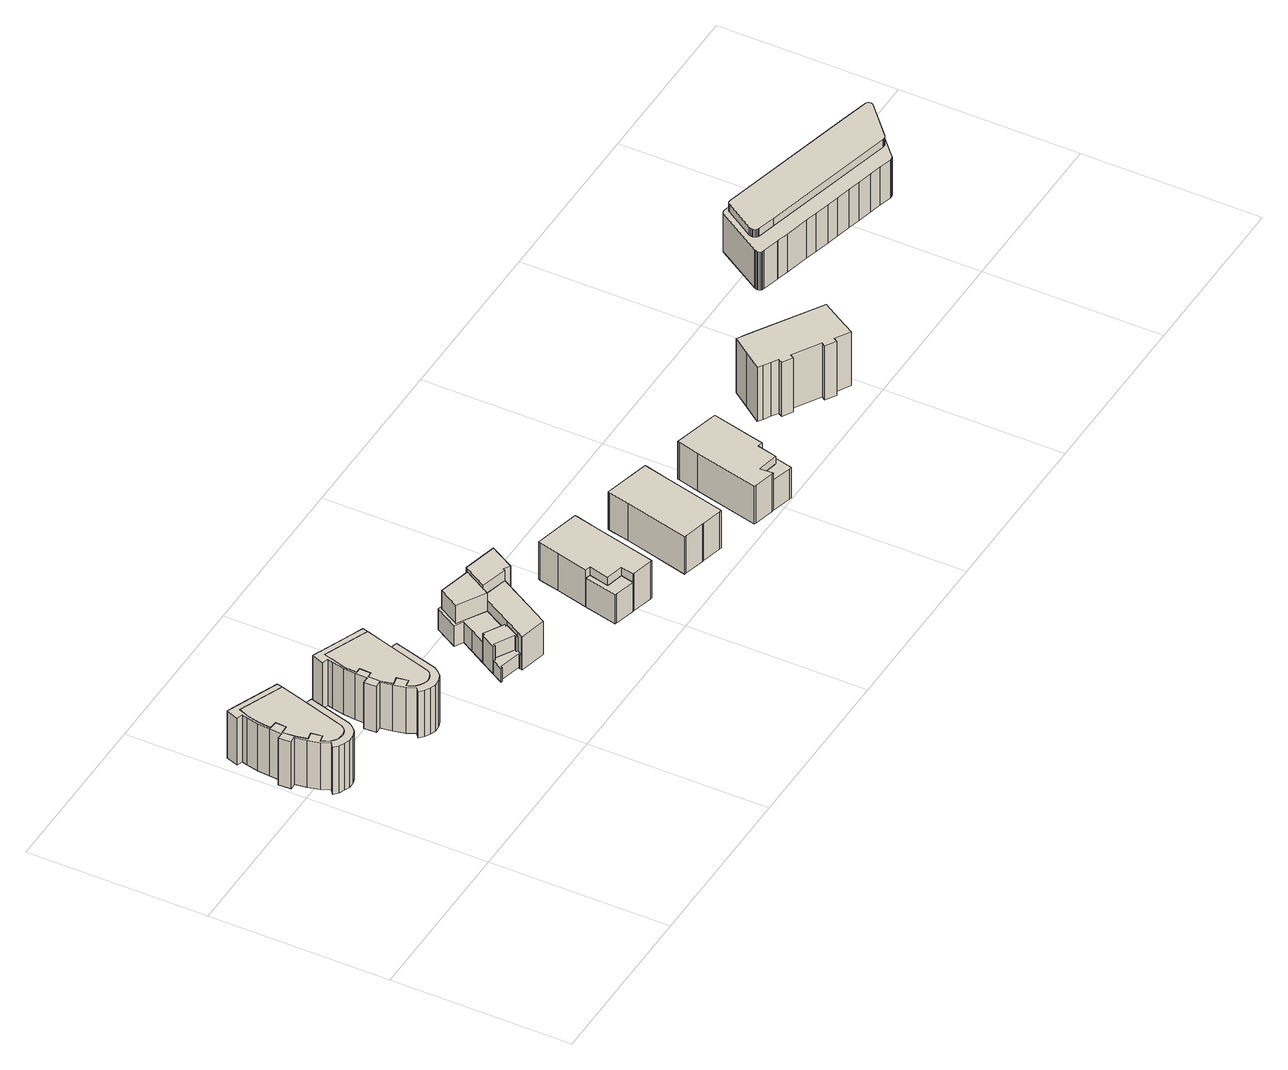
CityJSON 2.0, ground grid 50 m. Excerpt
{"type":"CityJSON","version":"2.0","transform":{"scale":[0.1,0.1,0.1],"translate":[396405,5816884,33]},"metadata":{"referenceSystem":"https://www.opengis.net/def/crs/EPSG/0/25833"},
"CityObjects":{
"building1":{"type":"Building","attributes":{"Gemeindeschluessel":"11000002","function":"31001_1010"},"address":[{"country":"Germany","locality":"Berlin","thoroughfareNumber":"26","thoroughfareName":"Alt-Stralau"}],"children":["building1-1","building1-2"]},
"building1-1":{"type":"BuildingPart","attributes":{"BezugspunktDach":"2200","measuredHeight":14.91,"storeysAboveGround":5},"parents":["building1"],"geometry":[{"type":"MultiSurface","lod":"1","boundaries":[[[0,1,2,3,4,5,6,7,8,9,10,11,12,13,14,15,16,17,18,19,20,21,22]],[[23,24,25,26,27,28,29,30,31,32,33,34,35,36,37,38,39,40,41,42,43,44,45]],[[30,29,15,14]],[[23,45,22,21]],[[24,23,21,20]],[[46,25,24,20,19]],[[26,25,19,18]],[[27,26,18,17]],[[28,27,17,16]],[[29,28,16,15]],[[31,30,14,13]],[[31,13,12,32]],[[33,32,12,11,47]],[[34,33,11,10]],[[35,34,10,9]],[[35,9,8,36]],[[37,36,8,7,48]],[[38,37,7,6]],[[39,38,6,5]],[[40,39,5,4]],[[41,40,4,3]],[[42,41,3,2]],[[43,42,2,1]],[[43,1,0,44]],[[45,44,0,22]]]}]},
"building1-2":{"type":"BuildingPart","attributes":{"BezugspunktDach":"2200","measuredHeight":14.91,"storeysAboveGround":5},"parents":["building1"],"geometry":[{"type":"MultiSurface","lod":"1","boundaries":[[[49,50,51,52,53,54,55,56,57,58,59,60,61,62,63,14,13,12,11,10,9,8,7,6,5,4,3,2,1,0,22,21,20,19,18,17,16,15,64,65,66,67,68,69,70,71,72,73]],[[74,75,76,77,78,79,80,81,82,29,28,27,26,25,24,23,45,44,43,42,41,40,39,38,37,36,35,34,33,32,31,30,83,84,85,86,87,88,89,90,91,92,93,94,95,96,97,98]],[[74,98,73,72]],[[75,74,72,71]],[[76,75,71,70]],[[77,76,70,69]],[[78,77,69,68]],[[79,78,68,67]],[[80,79,67,66]],[[81,80,66,65]],[[82,81,65,64]],[[29,82,64,15]],[[28,29,15,29,28,16]],[[28,16,28,27]],[[27,17,27,26]],[[26,18,26,25]],[[23,24,20,21],[24,23,21,20]],[[45,23,21,23,45,22]],[[43,44,43,1]],[[42,2,42,41]],[[40,41,3,4],[41,40,4,3]],[[39,5,39,38]],[[37,38,6,7],[38,37,7,6]],[[35,9,35,34]],[[33,34,10,34,33,99]],[[32,12,32,31]],[[83,30,14,63]],[[84,83,63,62]],[[85,84,62,61]],[[86,85,61,60]],[[87,86,60,59]],[[88,87,59,58]],[[89,88,58,57]],[[90,89,57,56]],[[91,90,56,55]],[[92,91,55,54]],[[93,92,54,53]],[[94,93,53,52]],[[95,94,52,51]],[[96,95,51,50]],[[97,96,50,49]],[[98,97,49,73]],[[27,28,16,17]],[[26,27,17,18]],[[25,26,18,19]],[[24,25,19,20]],[[44,45,22,0]],[[0,1,43,44]],[[42,43,1,2]],[[41,42,2,3]],[[39,40,4,5]],[[38,39,5,6]],[[36,37,7,8]],[[35,36,8,9]],[[34,35,9,10]],[[99,33,34,10,11]],[[32,33,11,12]],[[31,32,12,13]],[[30,31,13,14]]]}]},
"building2":{"type":"Building","attributes":{"Gemeindeschluessel":"11000002","function":"31001_1010"},"address":[{"country":"Germany","locality":"Berlin","thoroughfareNumber":"27","thoroughfareName":"Alt-Stralau"}],"children":["building2-1","building2-2"]},
"building2-1":{"type":"BuildingPart","attributes":{"BezugspunktDach":"2200","measuredHeight":14.62,"storeysAboveGround":5},"parents":["building2"],"geometry":[{"type":"MultiSurface","lod":"1","boundaries":[[[100,101,102,103,104,105,106,107,108,109,110,111,112,113,114,115,116,117,118,119,120,121,122]],[[123,124,125,126,127,128,129,130,131,132,133,134,135,136,137,138,139,140,141,142,143,144,145]],[[131,130,114,113]],[[123,145,122,121]],[[124,123,121,120]],[[125,124,120,119]],[[126,125,119,118]],[[127,126,118,117]],[[127,117,116,128]],[[129,128,116,115,146]],[[130,129,115,114]],[[131,113,112,132]],[[132,112,111,133]],[[134,133,111,110]],[[135,134,110,109]],[[136,135,109,108]],[[137,136,108,107]],[[138,137,107,106]],[[139,138,106,105]],[[139,105,104,140]],[[141,140,104,103]],[[141,103,102,142]],[[143,142,102,101]],[[144,143,101,100]],[[144,100,122,145]]]}]},
"building2-2":{"type":"BuildingPart","attributes":{"BezugspunktDach":"2200","measuredHeight":14.65,"storeysAboveGround":5},"parents":["building2"],"geometry":[{"type":"MultiSurface","lod":"1","boundaries":[[[147,148,149,150,151,152,153,154,155,156,157,158,159,160,113,112,111,110,109,108,107,106,105,104,103,102,101,100,122,121,120,119,118,117,116,115,114,161,162,163,164,165,166,167,168,169,170,171,172]],[[173,174,175,176,177,178,179,180,181,182,183,130,129,128,127,126,125,124,123,145,144,143,142,141,140,139,138,137,136,135,134,133,132,131,184,185,186,187,188,189,190,191,192,193,194,195,196,197,198]],[[173,198,172,171]],[[174,173,171,170]],[[175,174,170,169]],[[176,175,169,168]],[[177,176,168,167]],[[178,177,167,166]],[[179,178,166,165]],[[180,179,165,164]],[[181,180,164,163]],[[182,181,163,162]],[[183,182,162,161]],[[130,183,161,114]],[[130,114,130,129]],[[129,115,129,128]],[[125,119,125,124]],[[123,121,123,145]],[[145,122,145,144]],[[144,100,144,143]],[[143,101,143,142]],[[141,142,102,103],[142,141,103,102]],[[140,141,103,104],[141,140,104,103]],[[139,140,104,105],[140,139,105,104]],[[132,133,111,112],[133,132,112,111]],[[131,132,112,132,131,199]],[[184,131,113,160]],[[185,184,160,159]],[[186,185,159,158]],[[187,186,158,157]],[[188,187,157,156]],[[189,188,156,155]],[[190,189,155,154]],[[191,190,154,153]],[[192,191,153,152]],[[193,192,152,151]],[[194,193,151,150]],[[195,194,150,149]],[[196,195,149,148]],[[197,196,148,147]],[[198,197,147,172]],[[129,130,114,115]],[[128,129,115,116]],[[127,128,116,117]],[[126,127,117,118]],[[125,126,118,119]],[[124,125,119,120]],[[123,124,120,121]],[[145,123,121,122]],[[144,145,122,100]],[[143,144,100,101,200]],[[142,143,101,102]],[[138,139,105,106]],[[137,138,106,107]],[[136,137,107,108]],[[135,136,108,109]],[[134,135,109,110]],[[133,134,110,111]],[[199,131,132,112,113]]]}]},
"building3":{"type":"Building","attributes":{"Gemeindeschluessel":"11000002","function":"31001_1000"},"address":[{"country":"Germany","locality":"Berlin","thoroughfareNumber":"28","thoroughfareName":"Alt-Stralau"}],"children":["building3-1","building3-2","building3-3","building3-4"]},
"building3-1":{"type":"BuildingPart","attributes":{"BezugspunktDach":"2200","measuredHeight":12.25,"storeysAboveGround":4},"parents":["building3"],"geometry":[{"type":"MultiSurface","lod":"1","boundaries":[[[201,202,203,204,205]],[[206,207,208,209,210]],[[211,212,213,205,204]],[[214,212,204,203]],[[208,207,203,202]],[[209,208,202,201]],[[210,213,215,201,205]],[[206,210,213,212,211]],[[207,206,212,214]],[[209,215,213,210]]]}]},
"building3-2":{"type":"BuildingPart","attributes":{"BezugspunktDach":"2200","measuredHeight":8.8,"storeysAboveGround":4},"parents":["building3"],"geometry":[{"type":"MultiSurface","lod":"1","boundaries":[[[216,217,218,219,220,221,222,223,224,225,226,227]],[[228,229,230,231,232,233,234,235,236,237,238,239]],[[228,239,227,226]],[[240,241,226,225]],[[229,228,242,243]],[[244,240,243,245,246,230,229,225,224]],[[247,244,224,223]],[[231,230,245,248]],[[249,250,247,248,251,232,231,223,222]],[[252,253,250,251,254,233,232,222,221]],[[234,233,221,220]],[[255,256,234,220,219]],[[257,255,235,219,218]],[[237,258,257,218,217]],[[238,259,258,217,216]],[[239,260,259,216,227]],[[243,242,241,240]],[[246,245,243,240,244]],[[248,245,244,247]],[[251,248,247,250,249]],[[254,251,250,253,252]],[[235,234,256,255]],[[236,235,255,257]],[[236,261,257,258,237]],[[237,258,259,238]],[[238,262,259,260,239]]]}]},
"building3-3":{"type":"BuildingPart","attributes":{"BezugspunktDach":"2200","measuredHeight":11.08,"storeysAboveGround":4},"parents":["building3"],"geometry":[{"type":"MultiSurface","lod":"1","boundaries":[[[240,244,247,250,253,263,215,213,212,214,264,265,266,267,268,269,241]],[[270,271,272,273,274,275,276,277,278,279,280,254,251,248,245,243,242]],[[270,242,241,269]],[[271,270,269,268]],[[272,271,268,267]],[[273,272,267,266]],[[274,273,266,265]],[[275,274,265,264]],[[276,275,264,214]],[[277,276,281,207,206,212]],[[278,277,212,206,210,213]],[[279,278,210,209,215]],[[280,279,215,263]],[[254,280,263,253]],[[214,212,206,207,281]],[[213,210,206,212]],[[213,215,209,210]],[[251,254,253,250]],[[248,251,250,247]],[[248,247,244,245]],[[282,243,245,244,240]],[[242,243,240,241]]]}]},
"building3-4":{"type":"BuildingPart","attributes":{"BezugspunktDach":"2200","measuredHeight":4.27,"storeysAboveGround":4},"parents":["building3"],"geometry":[{"type":"MultiSurface","lod":"1","boundaries":[[[283,284,285,286,287,256,255,257,258,259,260,288]],[[239,238,237,236,235,234,289,290,291,292,293,294]],[[239,294,288,260]],[[239,295,239,238]],[[237,238,259,238,237,258]],[[235,236,235,255]],[[235,255,235,234]],[[289,234,256,287]],[[290,289,287,286]],[[291,290,286,285]],[[292,291,285,284]],[[293,292,284,283]],[[294,293,283,288]],[[238,239,295,260,259]],[[236,237,258,257]],[[257,255,235,236]],[[234,235,255,256]]]}]},
"building4":{"type":"Building","attributes":{"Gemeindeschluessel":"11000002","function":"31001_1010"},"address":[{"country":"Germany","locality":"Berlin","thoroughfareNumber":"29","thoroughfareName":"Alt-Stralau"}],"children":["building4-1","building4-2"]},
"building4-1":{"type":"BuildingPart","attributes":{"BezugspunktDach":"2200","measuredHeight":13.34,"storeysAboveGround":4},"parents":["building4"],"geometry":[{"type":"MultiSurface","lod":"1","boundaries":[[[296,297,298,299,300,301,302]],[[276,275,303,304,305,306,307]],[[276,307,302,301]],[[275,276,301,300]],[[303,275,300,299]],[[304,303,299,298]],[[305,304,298,297]],[[306,305,297,296]],[[307,308,309,296,302]],[[306,309,308,307]]]}]},
"building4-2":{"type":"BuildingPart","attributes":{"BezugspunktDach":"2200","measuredHeight":10.54,"storeysAboveGround":4},"parents":["building4"],"geometry":[{"type":"MultiSurface","lod":"1","boundaries":[[[310,309,308,311,312,313,314,315]],[[316,317,318,319,320,321,322,323]],[[316,323,315,314]],[[317,316,314,313]],[[318,317,313,312]],[[319,318,312,311]],[[320,319,311,308]],[[321,320,308,307,306,324]],[[322,321,309,310]],[[323,322,310,315]],[[324,306,307,308,309]]]}]},
"building5":{"type":"Building","attributes":{"Gemeindeschluessel":"11000002","function":"31001_1010"},"address":[{"country":"Germany","locality":"Berlin","thoroughfareNumber":"30","thoroughfareName":"Alt-Stralau"}],"children":["building5-1","building5-2"]},
"building5-1":{"type":"BuildingPart","attributes":{"BezugspunktDach":"2200","measuredHeight":11.82,"storeysAboveGround":4},"parents":["building5"],"geometry":[{"type":"MultiSurface","lod":"1","boundaries":[[[325,326,327,328,329,330,331,332,333,334,335,336,337,338]],[[339,340,341,342,343,344,345,346,347,348,349,350,351,352]],[[339,352,338,337]],[[340,339,337,336]],[[341,340,336,335]],[[342,341,335,334]],[[343,342,334,333]],[[344,343,333,332]],[[345,344,332,331]],[[346,345,331,330]],[[347,346,330,329]],[[348,347,329,328]],[[349,348,328,327],[348,349,353,354]],[[355,353,327,326]],[[356,355,326,325]],[[357,356,325,338]],[[353,349,348,354]],[[350,349,353,355]],[[351,350,355,356]],[[352,351,356,357]]]}]},
"building5-2":{"type":"BuildingPart","attributes":{"BezugspunktDach":"2200","measuredHeight":9.2,"storeysAboveGround":4},"parents":["building5"],"geometry":[{"type":"Solid","lod":"1","boundaries":[[[[358,354,353,355,356,357,359]],[[352,351,350,349,348,360,361]],[[352,361,359,357]],[[360,348,354,358]],[[361,360,358,359]],[[351,352,357,356]],[[350,351,356,355]],[[350,355,353,349]],[[348,349,353,354]]]]}]},
"building6":{"type":"Building","attributes":{"Gemeindeschluessel":"11000002","BezugspunktDach":"2200","function":"31001_1010","measuredHeight":11.82,"storeysAboveGround":4},"address":[{"country":"Germany","locality":"Berlin","thoroughfareNumber":"31","thoroughfareName":"Alt-Stralau"}],"geometry":[{"type":"Solid","lod":"1","boundaries":[[[[362,363,364,365,366,367,368,369,370,371,372,373]],[[374,375,376,377,378,379,380,381,382,383,384,385]],[[374,385,373,372]],[[375,374,372,371]],[[376,375,371,370]],[[377,376,370,369]],[[378,377,369,368]],[[379,378,368,367]],[[380,379,367,366]],[[381,380,366,365]],[[382,381,365,364]],[[383,382,364,363]],[[384,383,363,362]],[[385,384,362,373]]]]}]},
"building7":{"type":"Building","attributes":{"Gemeindeschluessel":"11000002","function":"31001_1010"},"address":[{"country":"Germany","locality":"Berlin","thoroughfareNumber":"31A","thoroughfareName":"Alt-Stralau"}],"children":["building7-1","building7-2"]},
"building7-1":{"type":"BuildingPart","attributes":{"BezugspunktDach":"2200","measuredHeight":11.93,"storeysAboveGround":4},"parents":["building7"],"geometry":[{"type":"MultiSurface","lod":"1","boundaries":[[[386,387,388,389,390,391,392,393,394,395,396,397,398,399]],[[400,401,402,403,404,405,406,407,408,409,410,411,412,413]],[[400,413,399,398]],[[401,400,398,397]],[[402,401,397,396]],[[403,402,396,395]],[[404,403,395,394]],[[405,404,394,393]],[[406,405,393,392]],[[414,415,392,391]],[[416,414,391,390]],[[417,416,408,409,408,390,389]],[[418,417,389,388]],[[411,410,388,387]],[[412,411,387,386]],[[413,412,386,399]],[[407,406,415,414]],[[408,407,414,416]],[[409,408,416,417]],[[410,409,417,418]]]}]},
"building7-2":{"type":"BuildingPart","attributes":{"BezugspunktDach":"2200","measuredHeight":9.67,"storeysAboveGround":4},"parents":["building7"],"geometry":[{"type":"MultiSurface","lod":"1","boundaries":[[[418,419,420,415,414,416,417]],[[408,407,406,421,422,410,409]],[[421,406,415,420]],[[422,421,420,419]],[[410,422,419,418]],[[423,408,409,424,417,416]],[[407,408,425,416,414]],[[406,407,414,415]],[[409,410,418,417]]]}]},
"building8":{"type":"Building","attributes":{"Gemeindeschluessel":"11000002","BezugspunktDach":"2200","function":"31001_1010","measuredHeight":18.58,"storeysAboveGround":4},"address":[{"country":"Germany","locality":"Berlin","thoroughfareNumber":"32","thoroughfareName":"Alt-Stralau"}],"geometry":[{"type":"Solid","lod":"1","boundaries":[[[[426,427,428,429,430,431,432,433,434,435,436,437,438,439,440,441,442,443]],[[444,445,446,447,448,449,450,451,452,453,454,455,456,457,458,459,460,461]],[[444,461,443,442]],[[445,444,442,441]],[[446,445,441,440]],[[447,446,440,439]],[[448,447,439,438]],[[449,448,438,437]],[[450,449,437,436]],[[451,450,436,435]],[[452,451,435,434]],[[453,452,434,433]],[[454,453,433,432]],[[455,454,432,431]],[[456,455,431,430]],[[457,456,430,429]],[[458,457,429,428]],[[459,458,428,427]],[[460,459,427,426]],[[461,460,426,443]]]]}]},
"building9":{"type":"Building","attributes":{"Gemeindeschluessel":"11000002","function":"31001_1010"},"address":[{"country":"Germany","locality":"Berlin","thoroughfareNumber":"32D, 32E, 32F","thoroughfareName":"Alt-Stralau"}],"children":["building9-1","building9-2"]},
"building9-1":{"type":"BuildingPart","attributes":{"BezugspunktDach":"2200","measuredHeight":14.35,"storeysAboveGround":4},"parents":["building9"],"geometry":[{"type":"MultiSurface","lod":"1","boundaries":[[[462,463,464,465,466,467,468,469,470,471,472,473,474,475,476,477,478,479,480,481,482,483,484,485,486,487,488,489,490]],[[491,492,493,494,495,496,497,498,499,500,501,502,503,504,505,506,507,508,509,510,511,512,513,514,515,516,517,518,519]],[[520,521,490,489]],[[492,522,520,489,488]],[[523,522,488,487]],[[494,524,523,525,487,486]],[[526,524,494,486,485]],[[527,526,485,484]],[[528,527,496,484,483]],[[529,528,530,483,482]],[[531,529,482,481]],[[532,531,481,480]],[[533,532,480,479]],[[534,533,501,479,478]],[[535,534,478,477]],[[536,535,503,477,476]],[[537,536,476,475]],[[538,537,505,475,474]],[[539,540,538,506,474,473]],[[541,542,540,507,473,472]],[[509,543,542,472,471]],[[544,543,471,470]],[[545,544,470,469]],[[546,545,547,469,468]],[[513,548,546,468,467]],[[549,548,467,466]],[[550,549,466,465]],[[516,551,550,465,464]],[[517,552,551,553,464,463]],[[554,552,517,463,462]],[[519,521,554,462,490]],[[555,491,519,521,520]],[[491,520,522,492]],[[493,492,522,523]],[[493,525,523,524,494]],[[495,494,524,526]],[[496,495,526,527]],[[496,527,528,497]],[[498,497,530,528,529]],[[556,499,498,529,531]],[[500,499,557,531,532]],[[501,500,532,533]],[[558,502,501,533,534]],[[503,502,534,535]],[[504,503,535,536]],[[505,504,536,537]],[[506,505,537,538]],[[507,506,538,540,539]],[[508,507,540,542,541]],[[508,542,543,509]],[[510,509,543,544]],[[511,510,544,545]],[[512,511,547,545,546]],[[512,546,548,513]],[[514,513,548,549]],[[515,514,549,550]],[[515,550,551,516]],[[516,553,551,552,517]],[[518,517,552,554]],[[518,554,521,519]]]}]},
"building9-2":{"type":"BuildingPart","attributes":{"BezugspunktDach":"2200","measuredHeight":12.12,"storeysAboveGround":4},"parents":["building9"],"geometry":[{"type":"MultiSurface","lod":"1","boundaries":[[[559,560,561,562,563,564,565,566,567,568,569,570,571,572,573,574,575,576,577,578,579,580,581,582,583,584,585,586,587,588,589,590,591,592,593,594,595,596,597,598,599],[532,533,534,535,536,537,538,540,542,543,544,545,546,548,549,550,551,552,554,521,520,522,523,524,526,527,528,529,531]],[[600,601,602,603,604,605,606,607,608,609,610,611,612,613,614,615,616,617,618,619,620,621,622,623,624,625,626,627,628,629,630,631,632,633,634,635,636,637,638,639,640],[641,642,643,644,645,646,647,648,649,650,651,652,653,654,655,656,657,658,659,660,661,662,663,664,665,666,667,668,669]],[[600,640,599,598]],[[601,600,598,597]],[[602,601,597,596]],[[603,602,596,595]],[[604,603,595,594]],[[605,604,594,593]],[[606,605,593,592]],[[607,606,592,591]],[[608,607,591,590]],[[609,608,590,589]],[[610,609,589,588]],[[611,610,588,587]],[[612,611,587,586]],[[613,612,586,585]],[[614,613,585,584]],[[615,614,584,583]],[[616,615,583,582]],[[617,616,582,581]],[[618,617,581,580]],[[619,618,580,579]],[[620,619,579,578]],[[621,620,578,577]],[[622,621,577,576]],[[623,622,576,575]],[[624,623,575,574]],[[625,624,574,573]],[[626,625,573,572]],[[627,626,572,571]],[[628,627,571,570]],[[629,628,570,569]],[[630,629,569,568]],[[631,630,568,567]],[[632,631,567,566]],[[633,632,566,565]],[[634,633,565,564]],[[635,634,564,563]],[[636,635,563,562]],[[637,636,562,561]],[[638,637,561,560]],[[639,638,560,559]],[[640,639,559,599]],[[641,669,499,498]],[[642,641,529,498,497]],[[643,642,497,496]],[[644,643,670,496,495]],[[645,644,526,495,494,671]],[[646,645,494,493]],[[647,646,493,492]],[[648,647,492,491]],[[649,648,520,491,519,521]],[[650,649,519,518,554]],[[651,650,518,517]],[[652,651,672,517,516]],[[653,652,551,516,515,550]],[[654,653,550,515,514]],[[655,654,673,514,513]],[[656,655,513,512,546]],[[657,656,674,512,511]],[[658,657,511,510]],[[659,658,544,510,509]],[[660,659,509,508]],[[661,660,542,508,507,675]],[[662,661,507,506,538]],[[663,662,676,506,505]],[[664,663,537,505,504]],[[665,664,504,503]],[[666,665,535,503,502]],[[667,666,677,502,501,533]],[[668,667,501,500]],[[669,668,500,499]],[[498,499,531,529]],[[497,498,529,528]],[[496,497,528,527]],[[495,496,670,527,526,678]],[[671,494,495,526,524]],[[493,494,524,523]],[[492,493,679,523,522]],[[491,492,522,520]],[[521,519,491,520]],[[521,554,518,519]],[[517,518,554,552]],[[516,517,672,552,551]],[[550,515,516,551]],[[514,515,550,549]],[[513,514,673,549,548]],[[680,548,546,512,513]],[[511,512,674,546,545]],[[510,511,681,545,544]],[[509,510,544,543]],[[508,509,543,542]],[[675,507,508,542,540]],[[540,538,506,507]],[[505,506,676,538,537]],[[504,505,537,536]],[[503,504,536,535]],[[502,503,535,534]],[[534,533,501,502,677]],[[500,501,533,532]],[[499,500,532,531]]]}]}
},
"vertices":[
[30,547,163],[37,515,163],[58,519,163],[63,489,163],[43,485,163],[49,475,163],[55,464,163],[62,457,163],[71,451,163],[81,449,163],[92,448,163],[104,452,163],[112,459,163],[118,468,163],[153,584,163],[176,662,163],[53,712,163],[41,680,163],[33,647,163],[30,614,163],[52,613,163],[50,582,163],[28,581,163],[50,582,14],[52,613,14],[30,614,14],[33,647,14],[41,680,14],[53,712,14],[176,662,14],[153,584,14],[118,468,14],[112,459,14],[104,452,14],[92,448,14],[81,449,14],[71,451,14],[62,457,14],[55,464,14],[49,475,14],[43,485,14],[63,489,14],[58,519,14],[37,515,14],[30,547,14],[28,581,14],[30,614,31],[104,452,39],[62,457,64],
[7,545,163],[25,547,163],[30,514,163],[38,481,163],[50,459,163],[37,447,163],[49,436,163],[64,429,163],[79,424,163],[97,424,163],[113,430,163],[126,442,163],[135,456,163],[164,558,163],[170,578,163],[180,677,163],[52,729,163],[34,736,163],[22,702,163],[39,697,163],[34,681,163],[27,648,163],[24,614,163],[22,580,163],[5,580,163],[22,580,14],[24,614,14],[27,648,14],[34,681,14],[39,697,14],[22,702,14],[34,736,14],[52,729,14],[180,677,14],[170,578,14],[164,558,14],[135,456,14],[126,442,14],[113,430,14],[97,424,14],[79,424,14],[64,429,14],[49,436,14],[37,447,14],[50,459,14],[38,481,14],[30,514,14],[25,547,14],[7,545,14],[5,580,14],[104,452,134],
[318,432,161],[340,437,161],[346,406,161],[326,402,161],[331,390,161],[337,381,161],[345,374,161],[355,369,161],[365,365,161],[376,366,161],[386,370,161],[395,376,161],[400,386,161],[435,502,161],[458,580,161],[334,630,161],[324,596,161],[314,565,161],[313,531,161],[327,531,161],[326,499,161],[312,499,161],[311,466,161],[312,499,15],[326,499,15],[327,531,15],[313,531,15],[314,565,15],[324,596,15],[334,630,15],[458,580,15],[435,502,15],[400,386,15],[395,376,15],[386,370,15],[376,366,15],[365,365,15],[355,369,15],[345,374,15],[337,381,15],[331,390,15],[326,402,15],[346,406,15],[340,437,15],[318,432,15],[311,466,15],[334,630,25],
[289,463,161],[307,465,161],[312,432,161],[320,399,161],[332,377,161],[319,365,161],[331,354,161],[346,346,161],[362,341,161],[379,342,161],[396,348,161],[408,360,161],[417,374,161],[452,497,161],[462,595,161],[428,609,161],[338,645,161],[335,647,161],[316,654,161],[304,620,161],[321,615,161],[316,599,161],[310,566,161],[306,532,161],[305,498,161],[287,498,161],[305,498,15],[306,532,15],[310,566,15],[316,599,15],[321,615,15],[304,620,15],[316,654,15],[335,647,15],[338,645,15],[428,609,15],[462,595,15],[452,497,15],[417,374,15],[408,360,15],[396,348,15],[379,342,15],[362,341,15],[346,346,15],[331,354,15],[319,365,15],[332,377,15],[320,399,15],[312,432,15],[307,465,15],[289,463,15],[287,498,15],[435,502,112],[340,437,109],
[750,410,133],[759,425,133],[796,489,133],[706,511,133],[674,455,133],[706,511,11],[796,489,11],[759,425,11],[750,410,11],[674,455,11],[706,511,21],[706,511,76],[674,455,76],[796,489,76],[750,410,76],
[624,320,97],[627,326,97],[680,296,97],[677,290,97],[680,288,97],[704,330,97],[701,332,97],[705,337,97],[651,368,97],[648,362,97],[644,364,97],[620,323,97],[644,364,9],[648,362,9],[651,368,9],[705,337,9],[701,332,9],[704,330,9],[680,288,9],[677,290,9],[680,296,9],[627,326,9],[624,320,9],[620,323,9],[648,362,76],[644,364,76],[644,364,10],[648,362,10],[651,368,76],[651,368,10],[651,368,65],[705,337,76],[705,337,10],[701,332,59],[701,332,76],[701,332,10],[704,330,29],[704,330,76],[704,330,10],[677,290,52],[680,288,52],[680,296,52],[627,326,52],[624,320,52],[620,323,52],[680,296,32],[624,320,23],
[707,336,76],[798,493,76],[798,494,76],[701,518,76],[664,454,76],[688,440,76],[669,407,76],[669,407,10],[688,440,10],[664,454,10],[701,518,10],[798,494,10],[798,493,10],[796,489,10],[706,511,10],[674,455,10],[750,410,10],[707,336,10],[796,489,26],[648,362,75],
[606,290,52],[609,295,52],[671,280,52],[668,274,52],[670,272,52],[602,291,52],[670,272,9],[668,274,9],[671,280,9],[609,295,9],[606,290,9],[602,291,9],[620,323,42],
[833,407,144],[836,412,144],[854,402,144],[893,470,144],[798,493,144],[796,489,144],[759,425,144],[893,470,10],[854,402,10],[836,412,10],[833,407,10],[759,425,10],[759,425,112],[833,407,112],
[744,252,112],[750,410,112],[704,330,112],[680,288,112],[670,272,112],[669,270,112],[670,272,7],[680,288,7],[704,330,7],[750,410,7],[759,425,7],[833,407,7],[744,252,7],[669,270,7],[833,407,82],
[958,240,129],[945,184,129],[993,173,129],[984,136,129],[988,135,129],[1045,121,129],[1050,120,129],[1094,300,129],[1108,357,129],[1110,363,129],[981,394,129],[979,388,129],[966,331,129],[944,244,129],[966,331,11],[979,388,11],[981,394,11],[1110,363,11],[1108,357,11],[1094,300,11],[1050,120,11],[1045,121,11],[988,135,11],[984,136,11],[993,173,11],[945,184,11],[958,240,11],[944,244,11],[993,173,103],[984,136,103],[945,184,103],[958,240,103],[944,244,103],
[927,150,103],[922,151,103],[927,150,11],[922,151,11],
[1171,91,129],[1228,77,129],[1232,76,129],[1288,62,129],[1294,61,129],[1338,240,129],[1352,297,129],[1354,303,129],[1225,335,129],[1223,329,129],[1210,272,129],[1165,92,129],[1210,272,11],[1223,329,11],[1225,335,11],[1354,303,11],[1352,297,11],[1338,240,11],[1294,61,11],[1288,62,11],[1232,76,11],[1228,77,11],[1171,91,11],[1165,92,11],
[1415,31,130],[1472,18,130],[1476,17,130],[1474,53,130],[1533,41,130],[1546,97,130],[1561,94,130],[1582,181,130],[1596,238,130],[1597,244,130],[1469,276,130],[1467,270,130],[1453,213,130],[1409,33,130],[1453,213,11],[1467,270,11],[1469,276,11],[1597,244,11],[1596,238,11],[1582,181,11],[1561,94,11],[1546,97,11],[1533,41,11],[1474,53,11],[1476,17,11],[1472,18,11],[1415,31,11],[1409,33,11],[1546,97,107],[1561,94,107],[1533,41,107],[1474,53,107],[1476,17,107],
[1532,3,107],[1538,1,107],[1538,1,11],[1532,3,11],[1533,41,50],[1474,53,65],[1533,41,59],
[1763,201,181],[1783,189,181],[1801,178,181],[1794,167,181],[1823,150,181],[1829,161,181],[1905,115,181],[1898,104,181],[1927,87,181],[1933,98,181],[1975,73,181],[2005,124,181],[2036,175,181],[1845,291,181],[1825,303,181],[1820,306,181],[1785,258,181],[1749,210,181],[1785,258,10],[1820,306,10],[1825,303,10],[1845,291,10],[2036,175,10],[2005,124,10],[1975,73,10],[1933,98,10],[1927,87,10],[1898,104,10],[1905,115,10],[1829,161,10],[1823,150,10],[1794,167,10],[1801,178,10],[1783,189,10],[1763,201,10],[1749,210,10],
[2221,476,157],[2223,472,157],[2225,469,157],[2229,467,157],[2232,465,157],[2282,453,157],[2666,360,157],[2670,360,157],[2674,360,157],[2677,362,157],[2680,364,157],[2768,444,157],[2770,447,157],[2771,450,157],[2771,453,157],[2770,456,157],[2769,459,157],[2766,461,157],[2763,462,157],[2687,481,157],[2290,577,157],[2287,577,157],[2284,577,157],[2281,576,157],[2278,574,157],[2276,571,157],[2223,488,157],[2222,484,157],[2221,480,157],[2222,484,14],[2223,488,14],[2276,571,14],[2278,574,14],[2281,576,14],[2284,577,14],[2287,577,14],[2290,577,14],[2687,481,14],[2763,462,14],[2766,461,14],[2769,459,14],[2770,456,14],[2771,453,14],[2771,450,14],[2770,447,14],[2768,444,14],[2680,364,14],[2677,362,14],[2674,360,14],[2670,360,14],[2666,360,14],[2282,453,14],[2232,465,14],[2229,467,14],[2225,469,14],[2223,472,14],[2221,476,14],[2221,480,14],[2222,484,134],[2221,480,134],[2223,488,134],[2276,571,134],[2278,574,134],[2276,571,49],[2281,576,134],[2284,577,134],[2287,577,134],[2290,577,134],[2287,577,74],[2687,481,134],[2763,462,134],[2766,461,134],[2769,459,134],[2770,456,134],[2771,453,134],[2771,450,134],[2770,447,134],[2768,444,59],[2768,444,134],[2680,364,79],[2680,364,134],[2677,362,134],[2674,360,134],[2670,360,134],[2666,360,134],[2670,360,94],[2282,453,134],[2232,465,134],[2229,467,134],[2225,469,134],[2223,472,134],[2225,469,94],[2221,476,134],[2222,484,79],[2687,481,100],[2687,481,114],[2769,459,35],
[2178,439,134],[2180,435,134],[2182,432,134],[2185,430,134],[2189,429,134],[2236,417,134],[2238,417,134],[2271,409,134],[2338,393,134],[2371,384,134],[2412,374,134],[2446,366,134],[2487,356,134],[2521,348,134],[2562,338,134],[2596,330,134],[2631,321,134],[2635,321,134],[2638,321,134],[2642,323,134],[2644,325,134],[2771,442,134],[2774,445,134],[2776,448,134],[2776,452,134],[2776,456,134],[2774,460,134],[2772,463,134],[2769,465,134],[2765,466,134],[2688,485,134],[2641,497,134],[2277,585,134],[2274,585,134],[2271,585,134],[2268,584,134],[2265,583,134],[2263,581,134],[2180,450,134],[2179,447,134],[2178,443,134],[2179,447,13],[2180,450,13],[2263,581,13],[2265,583,13],[2268,584,13],[2271,585,13],[2274,585,13],[2277,585,13],[2641,497,13],[2688,485,13],[2765,466,13],[2769,465,13],[2772,463,13],[2774,460,13],[2776,456,13],[2776,452,13],[2776,448,13],[2774,445,13],[2771,442,13],[2644,325,13],[2642,323,13],[2638,321,13],[2635,321,13],[2631,321,13],[2596,330,13],[2562,338,13],[2521,348,13],[2487,356,13],[2446,366,13],[2412,374,13],[2371,384,13],[2338,393,13],[2271,409,13],[2238,417,13],[2236,417,13],[2189,429,13],[2185,430,13],[2182,432,13],[2180,435,13],[2178,439,13],[2178,443,13],[2290,577,13],[2287,577,13],[2284,577,13],[2281,576,13],[2278,574,13],[2276,571,13],[2223,488,13],[2222,484,13],[2221,480,13],[2221,476,13],[2223,472,13],[2225,469,13],[2229,467,13],[2232,465,13],[2282,453,13],[2666,360,13],[2670,360,13],[2674,360,13],[2677,362,13],[2680,364,13],[2768,444,13],[2770,447,13],[2771,450,13],[2771,453,13],[2770,456,13],[2769,459,13],[2766,461,13],[2763,462,13],[2687,481,13],[2284,577,79],[2278,574,93],[2223,472,49],[2232,465,49],[2666,360,92],[2768,444,66],[2770,447,43],[2769,459,61],[2281,576,95],[2276,571,88],[2282,453,81],[2670,360,43]
]}
